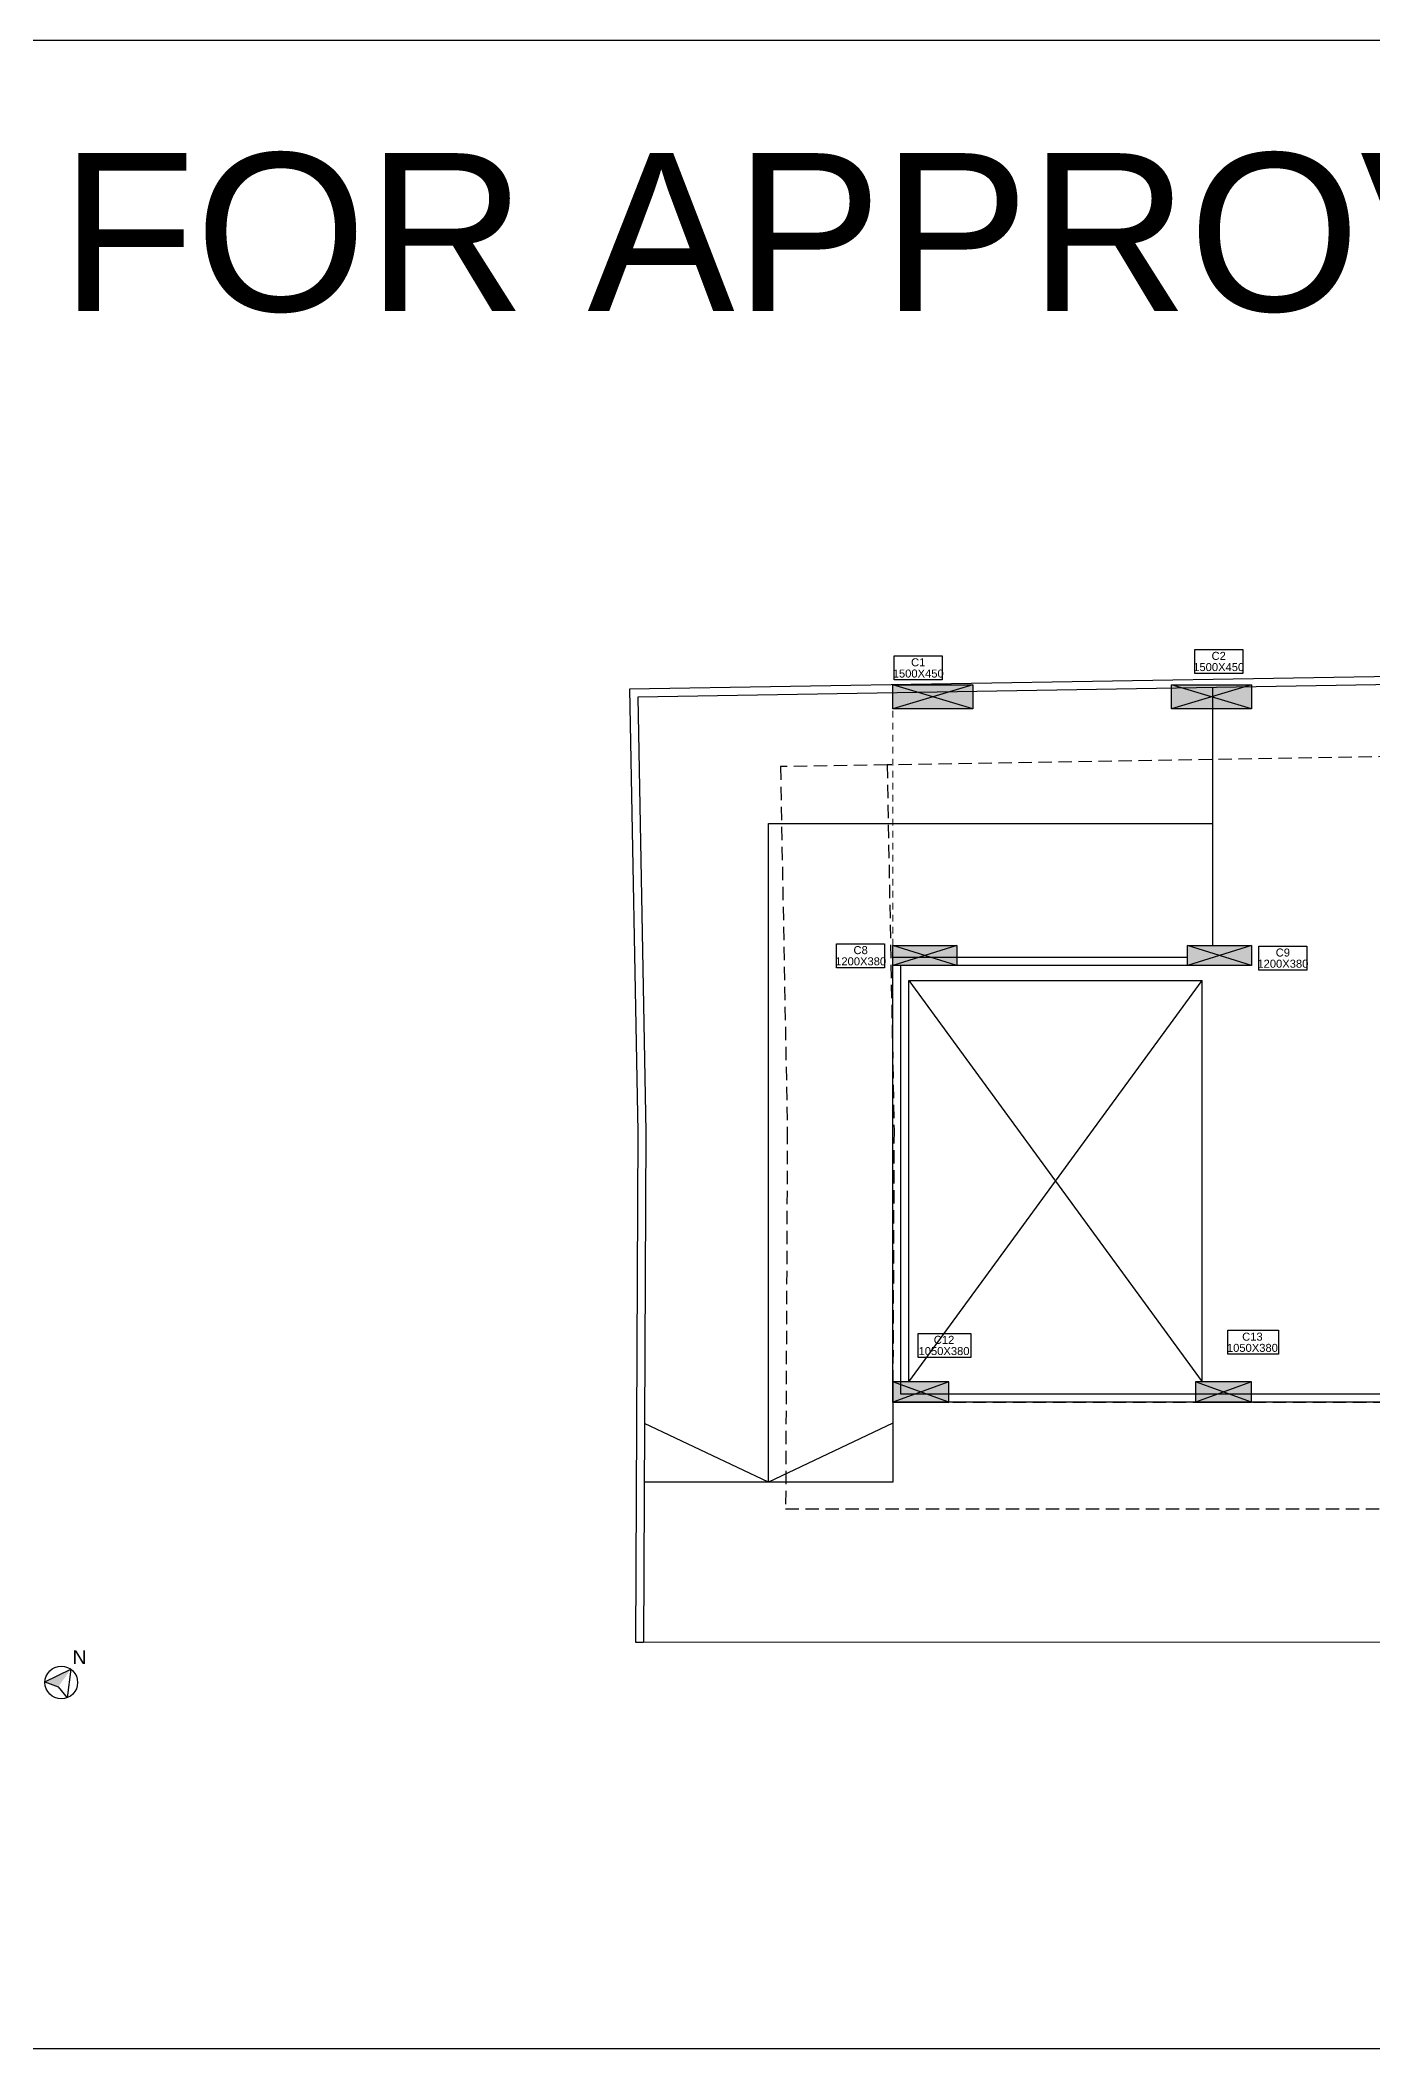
# Model space of a CAD drawing. Header units: inches. Extents: x 332 to 524, y 371 to 463.
# Drawn here: x 367.9 to 392.88, y 425.4 to 463.05 of the extents above; entities that cross this region are included whole.
import ezdxf
from ezdxf.enums import TextEntityAlignment as Align

# ---------------------------------------------------------------- set-up
doc = ezdxf.new("R2010")
doc.units = ezdxf.units.IN
doc.header["$MEASUREMENT"] = 0
for name, pattern in [('01_BASEMENT PLAN$0$01_BASEMENT PLAN$0$3661201-SURVEY$0$DASHED4', [0.18750037500075, 0.1250002500005, -0.06250012500025]), ('HIDDEN', [0.375, 0.25, -0.125]), ('HIDDEN2', [0.1875, 0.125, -0.0625])]:
    doc.linetypes.add(name, pattern=pattern)
for name, color, linetype, lineweight in [('Column', 1, 'Continuous', 30), ('COLUMN NO', 1, 'Continuous', 25), ('Column Sizes', 1, 'Continuous', 25), ('dotted', 252, 'HIDDEN2', 9), ('FOUNDATION FORMAT', 210, 'Continuous', 30), ('setback', 5, '01_BASEMENT PLAN$0$01_BASEMENT PLAN$0$3661201-SURVEY$0$DASHED4', 25), ('Wall', 7, 'Continuous', 30)]:
    doc.layers.add(name, color=color, linetype=linetype, lineweight=lineweight)
for name, color, linetype in [('Elevation', 8, 'Continuous'), ('Plot', 10, 'Continuous'), ('Text', 7, 'Continuous')]:
    doc.layers.add(name, color=color, linetype=linetype)
doc.styles.add('Rcad', font='arial.ttf')
doc.styles.get("Standard").update_dxf_attribs({"font": 'arial.ttf'})

# ---------------------------------------------------------------- blocks, each defined once
blk = doc.blocks.new('col')
at = {"layer": 'Column'}
h = blk.add_hatch(color=256, dxfattribs=at)
h.paths.add_polyline_path([(1, 1), (1.110223024625157e-16, 1), (0.5, 0.5)])
h.paths.add_polyline_path([(0, 1), (0, 0), (0.5, 0.5)])
h.paths.add_polyline_path([(0.5, 0.5), (0, 0), (1, -5.551115123125783e-17)])
h.paths.add_polyline_path([(1, 1), (0.5, 0.5), (1, 0)])
for p, q in [((1, 1), (0, 0)), ((1, -5.551115123125783e-17), (1.110223024625157e-16, 1)), ((1, 1), (0, 1)), ((0, 1), (0, 0)), ((1, -5.551115123125783e-17), (1, 1)), ((0, 0), (1, -5.551115123125783e-17))]:
    blk.add_line(p, q, dxfattribs=at)

msp = doc.modelspace()

# ---------------------------------------------------------------- hatches: boundary and pattern name
at = {"layer": 'Text'}
msp.add_hatch(color=256, dxfattribs=at).paths.add_polyline_path([(367.9942939837652, 432.2730034353591), (368.2435408400211, 432.1836330256666), (368.4780461440183, 432.5119597400809)])

# ---------------------------------------------------------------- linework, layer by layer
at = {"layer": 'Column Sizes'}
for points in [[(383.910365986783, 451.5051579309076), (384.810365986783, 451.5051579309076), (384.810365986783, 451.0551579309076), (383.910365986783, 451.0551579309076)], [(389.5421141532125, 451.6259895621102), (390.4421141532126, 451.6259895621102), (390.4421141532126, 451.1759895621102), (389.5421141532125, 451.1759895621102)], [(382.8311698467894, 446.1105955144198), (383.7311698467892, 446.1105955144198), (383.7311698467892, 445.6605955144198), (382.8311698467894, 445.6605955144198)], [(390.7445938496797, 446.0659837413336), (391.6445938496797, 446.0659837413336), (391.6445938496797, 445.6159837413337), (390.7445938496797, 445.6159837413337)], [(384.3599214804745, 438.8054377769985), (385.3448803369666, 438.8054377769985), (385.3448803369666, 438.3554377769985), (384.3599214804745, 438.3554377769985)], [(390.1616089004957, 438.8655240704418), (391.1102539785414, 438.8655240704418), (391.1102539785414, 438.4155240704418), (390.1616089004957, 438.4155240704418)]]:
    msp.add_lwpolyline(points, close=True, dxfattribs=at)
at = {"layer": 'dotted'}
msp.add_line((383.8840592059783, 445.8494479374714), (383.8840592059565, 450.8146752132972), dxfattribs=at)
at = {"layer": 'Elevation'}
for p, q in [((389.8840592059565, 446.0794479374719), (389.8840592059565, 450.9082021621126)), ((384.1840592059776, 445.4194479374711), (389.6840592059776, 445.4194479374702)), ((384.1840592059776, 437.8994479374734), (389.6840592059776, 445.4194479374711)), ((384.1840592059776, 445.4194479374711), (389.6840592059776, 437.8994479366621)), ((384.1840592059776, 437.8994479374734), (384.1840592059776, 445.419447937472)), ((389.6840592059776, 437.8994479366621), (389.6840592059776, 445.4194479374711)), ((383.8840592059856, 437.5194479374724), (383.8840592059856, 436.0194479374715)), ((383.8840592059874, 436.0194479374715), (379.2272377506375, 436.0194479374715))]:
    msp.add_line(p, q, dxfattribs=at)
for points in [[(381.5556484783115, 436.0194479374715), (381.5556484783115, 448.3638250498062), (389.8840592059656, 448.3638250498426)], [(383.8840592059856, 437.1235507828497), (381.5556484783115, 436.0194479374715), (379.2321663538183, 437.1152676317507)]]:
    msp.add_lwpolyline(points, dxfattribs=at)
at = {"layer": 'FOUNDATION FORMAT'}
msp.add_lwpolyline([(332.4867122795946, 463.0468341510009), (523.7150131401485, 463.0468341510008), (523.7150131401485, 425.3966141170897), (332.4867122795947, 425.3966141170897)], close=True, dxfattribs=at)
at = {"layer": 'Plot', "color": 0, "lineweight": 20}
msp.add_lwpolyline([(379.1067575419252, 442.5831800953584), (379.0637433115949, 433.0194479366638), (382.0732487520814, 433.0194479366638), (393.7310729406977, 433.019447936662), (405.0216797227873, 433.019447936662), (404.8707421891373, 448.7050342489275, 0.3976345013579745), (402.5818705280013, 451.2755288013715), (378.9505609676831, 450.8826813460129)], format="xyb", close=True, dxfattribs=at)
at = {"layer": 'setback', "linetype": 'HIDDEN'}
msp.add_lwpolyline([(383.8840312432599, 437.5194479366638), (403.478308172556, 437.5194479366584), (403.3602491852831, 449.7882613324792), (383.7781344729988, 449.4627277891242), (383.9069606766166, 442.6175505294733)], close=True, dxfattribs=at)
msp.add_lwpolyline([(383.7781344729988, 449.4627277891233), (381.778405955301, 449.4294842544151), (381.9068760371716, 442.6032295152473), (381.8750157333321, 435.5194479366638), (404.9976229979544, 435.5194479366575)], dxfattribs=at)
at = {"layer": 'Text'}
for p, q in [((367.99430444141, 432.2733157638651), (368.4780461440219, 432.5119597400773)), ((367.99430444141, 432.2733157638651), (368.2435408400211, 432.1836330256648)), ((368.4780461440237, 432.5119597400827), (368.4089287269267, 431.9768531611918)), ((368.2435408400211, 432.1836330256648), (368.4089287269267, 431.9768531611918))]:
    msp.add_line(p, q, dxfattribs=at)
msp.add_circle((368.3001697647738, 432.2629181782287), 0.3060420000942071, dxfattribs=at)
at = {"layer": 'Wall'}
for p, q in [((400.0754196494595, 451.0838407765851), (379.1033631127917, 450.7352008070967)), ((379.1033631127917, 450.7352008070967), (379.2567638898832, 442.5842541714256)), ((383.8840592059783, 437.5194479374733), (383.8840592059783, 445.8494479374714)), ((389.4090592059925, 445.8494479374723), (383.8840592059783, 445.8494479374714)), ((389.4090592059961, 445.6994479374699), (389.4090592059943, 445.8494479374723)), ((384.0340592059779, 437.6694479374738), (384.0340592059779, 445.6994479374717)), ((389.4090592059925, 445.6994479374717), (384.0340592059779, 445.6994479374717)), ((379.2567638898832, 442.5842541714256), (379.2137448287445, 433.0194479366638)), ((403.4783081725632, 437.5194479374724), (383.8840592059783, 437.5194479374733)), ((403.3283081725636, 437.6694479374729), (384.0340592059779, 437.6694479374738))]:
    msp.add_line(p, q, dxfattribs=at)
msp.add_lwpolyline([(400.0725629103468, 451.2338140115163), (378.9505609676831, 450.8826813460129), (379.1067575419252, 442.5831800953584), (379.0637433115949, 433.0194479366638), (379.2137448287445, 433.0194479366638)], dxfattribs=at)

# ---------------------------------------------------------------- block references
at = {"layer": 'Column', "color": 5, "xscale": -1.5, "yscale": 0.45, "zscale": 1.5, "rotation": 180}
for p in [(383.8840592061478, 450.9646959387304), (389.1090592060117, 450.9646959386253)]:
    msp.add_blockref('col', p, dxfattribs=at)
at = {"layer": 'Column', "color": 6, "xscale": -1.2, "yscale": 0.38, "zscale": 1.2, "rotation": 180}
for p in [(383.8840592061496, 446.0794479373122), (389.4090592060113, 446.0794479373122)]:
    msp.add_blockref('col', p, dxfattribs=at)
at = {"layer": 'Column', "color": 1, "xscale": 1.05, "yscale": 0.38, "zscale": 1.05}
for p in [(383.8840592060023, 437.5194479374722), (389.5590592060124, 437.5194479365024)]:
    msp.add_blockref('col', p, dxfattribs=at)

# ---------------------------------------------------------------- texts
at = {"layer": 'COLUMN NO', "style": 'Rcad'}
for s, p in [('C1', (384.3603659867829, 451.3851579309076)), ('C2', (389.9921141532125, 451.5059895621102)), ('C8', (383.2811698467893, 445.9905955144198)), ('C9', (391.1945938496797, 445.9459837413336)), ('C12', (384.8439730351066, 438.6854377769985)), ('C13', (390.623770170007, 438.7455240704418))]:
    msp.add_text(s, height=0.15, dxfattribs=at).set_placement(p, align=Align.MIDDLE_CENTER)
at = {"layer": 'Column Sizes', "style": 'Rcad'}
for s, p in [('1500X450', (384.3603659867829, 451.1751579309076)), ('1500X450', (389.9921141532125, 451.2959895621102)), ('1200X380', (383.2811698467893, 445.7805955144198)), ('1200X380', (391.1945938496797, 445.7359837413337)), ('1050X380', (384.8439730351066, 438.4754377769985)), ('1050X380', (390.623770170007, 438.5355240704418))]:
    msp.add_text(s, height=0.15, dxfattribs=at).set_placement(p, align=Align.MIDDLE_CENTER)
at = {"layer": 'FOUNDATION FORMAT'}
msp.add_text(' COLUMN SIZES FOR APPROVAL', height=2.96151546558748, dxfattribs=at).set_placement((334.951833411697, 457.9680463631717))
at = {"layer": 'Text', "insert": (368.5104116614071, 432.8683983088814), "char_height": 0.2613587501870072, "width": 0.2016484198804519, "attachment_point": 1}
msp.add_mtext('N', dxfattribs=at)

doc.saveas('drawing.dxf')
